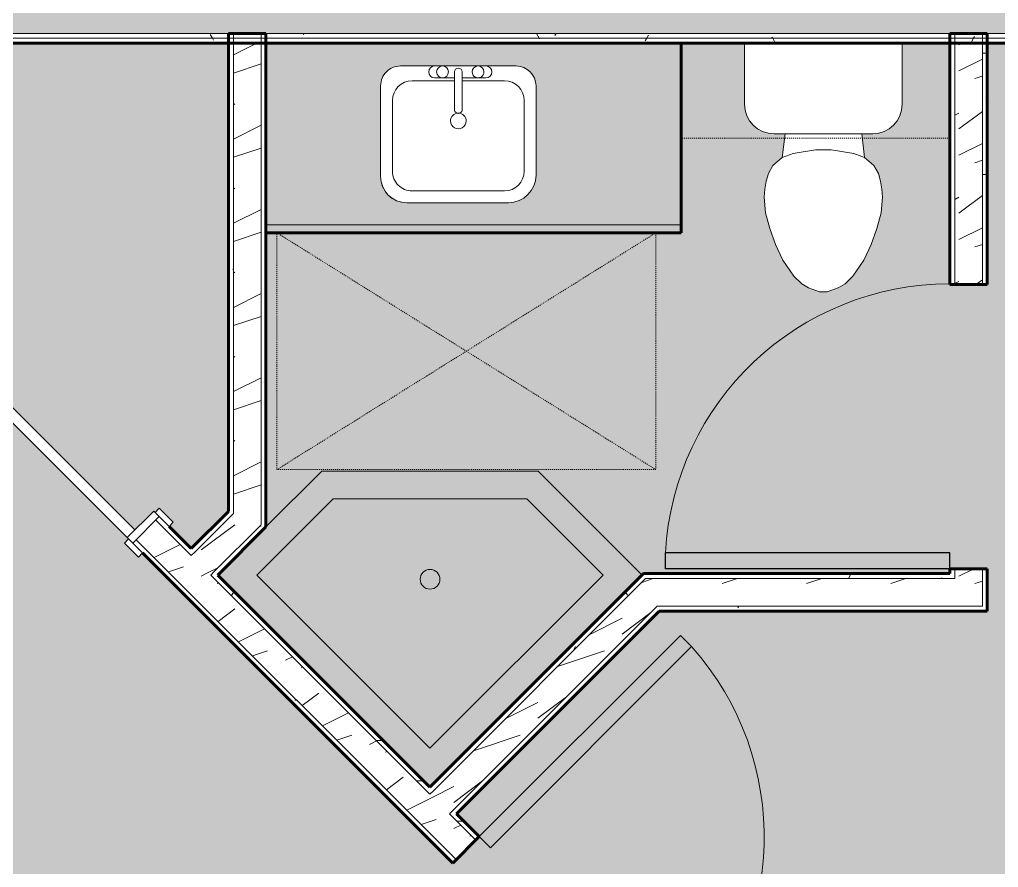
# Model space of a CAD drawing. Header units: inches. Extents: x -4105 to -1989, y 10980 to 12341.
# Drawn here: x -2390 to -2266.1, y 11575.6 to 11683 of the extents above; entities that cross this region are included whole.
import ezdxf

# ---------------------------------------------------------------- set-up
doc = ezdxf.new("R2010")
doc.units = ezdxf.units.IN
doc.header["$MEASUREMENT"] = 0
doc.linetypes.add('Dash', pattern=[0.25, 0.125, -0.125])
for name, color, linetype, lineweight in [('0-1', 7, 'Continuous', 5), ('0-2', 7, 'Continuous', 9), ('A-AREA-PATT-3', 9, 'Continuous', 9), ('A-DOOR-1', 7, 'Continuous', 9), ('A-DOOR-2', 50, 'Continuous', 30), ('A-DOOR-FRAM-1', 50, 'Continuous', 30), ('A-GENM-HDLN-1', 7, 'Dash', 9), ('A-WALL', 113, 'Continuous', 18), ('A-WALL-2', 250, 'Continuous', 60), ('A-WALL-3', 10, 'Continuous', 18), ('A-WALL-PATT-1', 7, 'Continuous', 9), ('A-WALL-PATT-2', 253, 'Continuous', 9), ('A-WALL-PATT-4', 111, 'Continuous', 9), ('I-WALL-2', 2, 'Continuous', 60), ('P-SANR-FIXT-2', 7, 'Continuous', 9), ('Q-CASE-1', 9, 'Continuous', 9), ('Q-CASE-2', 250, 'Continuous', 60), ('Q-CASE-3', 7, 'Continuous', 9), ('Q-CASE-HDLN-1', 7, 'Dash', 9)]:
    doc.layers.add(name, color=color, linetype=linetype, lineweight=lineweight)
pattern_1 = [(0, (0, 0), (20.48, 5.12), [0.845, -14.515, 0.845, -14.515, -81.92]), (0, (0, 0), (20.48, 5.12), [-30.72, 0.845, -29.875, 0.845, -14.515, -35.84]), (0, (0, 0), (20.48, 5.12), [-76.8, 0.845, -9.395, 0.845, -24.755]), (120, (7.68, 2.56), (-14.67405, 15.1762003), [0.845, -14.515, 0.845, -14.515, -81.92]), (120, (7.68, 2.56), (-14.67405, 15.1762003), [-30.72, 0.845, -29.875, 0.845, -14.515, -35.84]), (120, (7.68, 2.56), (-14.67405, 15.1762003), [-76.8, 0.845, -9.395, 0.845, -24.755]), (240, (10.24, 12.8), (-5.80595, -20.2962003), [0.845, -14.515, 0.845, -14.515, -81.92]), (240, (10.24, 12.8), (-5.80595, -20.2962003), [-30.72, 0.845, -29.875, 0.845, -14.515, -35.84]), (240, (10.24, 12.8), (-5.80595, -20.2962003), [-76.8, 0.845, -9.395, 0.845, -24.755])]
pattern_2 = [(216.87, (4.265, 10.662), (31.9871619, 21.32545714), [5.331, -47.981]), (206.565, (10.662, 7.464), (-10.662476, -10.6620098), [11.921, -11.921]), (198.435, (10.662, 2.132), (-21.32449365, -10.6625869), [6.744, -26.974])]

# ---------------------------------------------------------------- blocks, each defined once
blk = doc.blocks.new('Single-Flush - 36_ x 84_-1372824-ENLARGED FLOOR PLAN - 3RD FLOOR PLAN - EAST')
at = {"layer": 'A-DOOR-1'}
blk.add_arc((18, -2.38), 36.07, 180, 266.8211, dxfattribs=at)
at = {"layer": 'A-DOOR-2'}
for p, q in [((16, -2.38), (16, -38.39)), ((18, -2.38), (16, -2.38)), ((18, -2.38), (18, -38.39)), ((18, -38.39), (16, -38.39))]:
    blk.add_line(p, q, dxfattribs=at)
blk = doc.blocks.new('FOLDING_SLIDING CLOSET - 72_ x 80_-1372823-ENLARGED FLOOR PLAN - 3RD FLOOR PLAN - EAST')
at = {"layer": 'A-DOOR-1'}
for p, q in [((-36.25, 3), (-38.75, 3)), ((-38.75, 3), (-38.75, 2.25)), ((-36.25, 2.25), (-36.25, 3)), ((38.75, 3), (36.25, 3)), ((36.25, 3), (36.25, 2.25)), ((38.75, 2.25), (38.75, 3)), ((-38.75, 2.25), (-36.25, 2.25)), ((36.25, 2.25), (38.75, 2.25)), ((-36.25, -2.5), (-38.75, -2.5)), ((-38.75, -2.5), (-38.75, -3.25)), ((-38.75, -3.25), (-36.25, -3.25)), ((-36.25, -3.25), (-36.25, -2.5)), ((38.75, -2.5), (36.25, -2.5)), ((36.25, -2.5), (36.25, -3.25)), ((36.25, -3.25), (38.75, -3.25)), ((38.75, -3.25), (38.75, -2.5))]:
    blk.add_line(p, q, dxfattribs=at)
at = {"layer": 'A-DOOR-2'}
for p, q in [((1, 2.25), (-36, 2.25)), ((-36, 2.25), (-36, 0.87)), ((1, 0.87), (1, 2.25)), ((-36, 0.87), (1, 0.87)), ((36, 0.87), (-1, 0.87)), ((-1, 0.87), (-1, -0.5)), ((36, -0.5), (36, 0.87)), ((-1, -0.5), (36, -0.5))]:
    blk.add_line(p, q, dxfattribs=at)
at = {"layer": 'A-DOOR-FRAM-1'}
for p, q in [((-36, 2.25), (-37, 2.25)), ((-37, 2.25), (-37, -2.5)), ((-36, -2.5), (-36, 2.25)), ((36, 2.25), (36, -2.5)), ((37, 2.25), (36, 2.25)), ((37, -2.5), (37, 2.25)), ((-37, -2.5), (-36, -2.5)), ((36, -2.5), (37, -2.5))]:
    blk.add_line(p, q, dxfattribs=at)
blk = doc.blocks.new('M_Sink Vanity-Square - 500 x 440mm-1372835-ENLARGED FLOOR PLAN - 3RD FLOOR PLAN - EAST')
at = {"layer": 'P-SANR-FIXT-2'}
for p, q in [((-5.72, 10.23), (7.14, 10.23)), ((-5.72, 10.23), (7.14, 10.23)), ((-5.22, 8.73), (6.46, 8.73)), ((-9.22, -4.59), (-9.22, 6.73)), ((-9.22, -4.59), (-9.22, 6.73)), ((-7.72, -2.72), (-7.72, 6.23)), ((8.96, 6.23), (8.96, -2.72)), ((10.46, 6.91), (10.46, -4.59)), ((10.46, 6.91), (10.46, -4.59)), ((0.12, -6.33), (0.12, -1.59)), ((1.12, -6.33), (1.12, -1.59)), ((0.12, -5.22), (-5.22, -5.22)), ((-2.88, -5.59), (0.12, -5.59)), ((6.46, -5.22), (1.12, -5.22)), ((1.12, -5.59), (3.62, -5.59)), ((7.96, -7.09), (-6.72, -7.09)), ((7.96, -7.09), (-6.72, -7.09)), ((3.62, -7.09), (-2.88, -7.09))]:
    blk.add_line(p, q, dxfattribs=at)
for centre, radius, start, end in [((-5.72, 6.73), 3.5, 90, 180), ((-5.72, 6.73), 3.5, 90, 180), ((7.14, 6.91), 3.32, 0, 90), ((7.14, 6.91), 3.32, 360, 90), ((-5.22, 6.23), 2.5, 90, 180), ((6.46, 6.23), 2.5, 360, 90), ((0.62, -0.13), 1, 360, 180), ((0.62, -0.13), 1, 180, 0), ((0.62, -1.59), 0.5, 360, 180), ((-5.22, -2.72), 2.5, 180, 270), ((6.46, -2.72), 2.5, 270, 360), ((-6.72, -4.59), 2.5, 180, 270), ((-6.72, -4.59), 2.5, 180, 270), ((7.96, -4.59), 2.5, 270, 0), ((7.96, -4.59), 2.5, 270, 0), ((-2.88, -6.34), 0.75, 90, 270), ((-1.88, -6.34), 0.75, 360, 180), ((2.62, -6.34), 0.75, 0, 180), ((3.62, -6.34), 0.75, 270, 90), ((-1.88, -6.34), 0.75, 180, 0), ((0.62, -6.33), 0.5, 180, 0), ((2.62, -6.34), 0.75, 180, 0)]:
    blk.add_arc(centre, radius, start, end, dxfattribs=at)
blk = doc.blocks.new('OD_CW_Base Cabinet - OD_CW_Base Cabinet-1867076-ENLARGED FLOOR PLAN - 3RD FLOOR PLAN - EAST')
at = {"layer": 'Q-CASE-1'}
h = blk.add_hatch(color=256, dxfattribs=at)
h.paths.add_polyline_path([(0.74, 1), (53.33, 1), (53.33, 24), (0.74, 24), (0.74, 3.8)], flags=0)
h.paths.add_polyline_path([(31.44, 3.8), (18.57, 3.8), (17.71, 3.92), (16.91, 4.25), (16.22, 4.77), (15.7, 5.46), (15.37, 6.26), (15.25, 7.12), (15.25, 18.63), (15.34, 19.27), (15.59, 19.88), (15.98, 20.39), (16.5, 20.79), (17.11, 21.04), (17.75, 21.13), (32.44, 21.13), (33.08, 21.04), (33.69, 20.79), (34.2, 20.39), (34.6, 19.88), (34.85, 19.27), (34.94, 18.63), (34.94, 7.3), (34.82, 6.4), (34.47, 5.55), (33.91, 4.83), (33.19, 4.27), (32.34, 3.92)], flags=0)
blk.add_hatch(color=256, dxfattribs=at).paths.add_polyline_path([(53.33, 0), (53.33, 1), (0.74, 1), (0.74, 0)], flags=0)
at = {"layer": 'Q-CASE-2'}
for p, q in [((53.33, 0), (53.33, 24)), ((0.74, 0), (53.33, 0))]:
    blk.add_line(p, q, dxfattribs=at)
at = {"layer": 'Q-CASE-3'}
for p, q in [((53.33, 24), (53.33, 1)), ((0.74, 1), (53.33, 1)), ((53.33, 1), (0.74, 1)), ((53.33, 0), (0.74, 0)), ((53.33, 1), (53.33, 0))]:
    blk.add_line(p, q, dxfattribs=at)
blk = doc.blocks.new('Shower Base-Corner - 38_ x 38_-1684365-ENLARGED FLOOR PLAN - 3RD FLOOR PLAN - EAST')
at = {"layer": 'P-SANR-FIXT-2'}
for p, q in [((3.49, -3.49), (3.49, -34.51)), ((34.51, -3.49), (3.49, -3.49)), ((34.51, -17.18), (34.51, -3.49)), ((38, -18.63), (38, -8.63)), ((17.18, -34.51), (34.51, -17.18)), ((18.62, -38), (38, -18.63)), ((3.49, -34.51), (17.18, -34.51)), ((0, -38), (18.62, -38))]:
    blk.add_line(p, q, dxfattribs=at)
for start, end in [(360, 180), (180, 0)]:
    blk.add_arc((18.62, -18.63), 1.25, start, end, dxfattribs=at)
blk = doc.blocks.new('Toilet-Domestic-3D - Toilet-Domestic-3D-V24-ENLARGED FLOOR PLAN - 3RD FLOOR PLAN - EAST')
at = {"layer": 'P-SANR-FIXT-2'}
for p, q in [((-9.98, 11.75), (-9.98, 19.48)), ((9.98, 19.48), (9.98, 11.75)), ((6.25, 8.02), (-6.25, 8.02)), ((-4.86, 8.02), (-5.21, 5)), ((4.86, 8.02), (5.21, 5)), ((-5.21, 5), (-6.4, 4)), ((-3.84, 5.5), (-5.21, 5)), ((-1, 6), (-3.84, 5.5)), ((1, 6), (-1, 6)), ((3.84, 5.5), (1, 6)), ((5.21, 5), (3.84, 5.5)), ((6.4, 4), (5.21, 5)), ((-6.4, 4), (-6.97, 3)), ((6.97, 3), (6.4, 4)), ((-6.97, 3), (-7.24, 2)), ((7.24, 2), (6.97, 3)), ((-7.24, 2), (-7.41, 1)), ((7.41, 1), (7.24, 2)), ((-7.41, 1), (-7.5, 0)), ((7.5, 0), (7.41, 1)), ((-7.5, 0), (-7.33, -1.99)), ((7.33, -1.99), (7.5, 0)), ((-7.33, -1.99), (-6.79, -4)), ((6.79, -4), (7.33, -1.99)), ((-6.79, -4), (-6.06, -6)), ((6.06, -6), (6.79, -4)), ((-6.06, -6), (-5.13, -8)), ((5.13, -8), (6.06, -6)), ((-5.13, -8), (-3.74, -10)), ((3.74, -10), (5.13, -8)), ((-3.74, -10), (-2.74, -11)), ((-2.74, -11), (-1.87, -11.5)), ((1.87, -11.5), (2.74, -11)), ((2.74, -11), (3.74, -10)), ((-1.87, -11.5), (-0.5, -12)), ((-0.5, -12), (0.5, -12)), ((0.5, -12), (1.87, -11.5))]:
    blk.add_line(p, q, dxfattribs=at)
for centre, start, end in [((-6.25, 11.75), 180, 270), ((6.25, 11.75), 270, 360)]:
    blk.add_arc(centre, 3.73, start, end, dxfattribs=at)
blk = doc.blocks.new('OD_CW_Upper Cabinet - OD_CW_Upper Cabinet-1867077-ENLARGED FLOOR PLAN - 3RD FLOOR PLAN - EAST')
at = {"layer": 'Q-CASE-HDLN-1'}
for p, q in [((0.74, -24), (0.74, -12)), ((0.74, -12), (34.74, -12)), ((34.74, -12), (34.74, -24)), ((34.74, -24), (0.74, -24))]:
    blk.add_line(p, q, dxfattribs=at)
blk = doc.blocks.new('ADA Clearances - 30_x48_-V40-ENLARGED FLOOR PLAN - 3RD FLOOR PLAN - EAST')
at = {"layer": 'A-GENM-HDLN-1'}
for p, q in [((15, 24), (-15, -24)), ((-15, 24), (15, -24)), ((-15, -24), (-15, 24)), ((-15, 24), (15, 24)), ((15, -24), (-15, -24))]:
    blk.add_line(p, q, dxfattribs=at)
blk = doc.blocks.new('CTR - 1st Phase - Unit Layouts_rvt-1-ENLARGED FLOOR PLAN - 3RD FLOOR PLAN - EAST')
at = {"layer": 'A-WALL-PATT-1'}
h = blk.add_hatch(dxfattribs=at)
h.set_pattern_fill('FP_1', color=256, style=0, pattern_type=2)
h.set_pattern_definition(pattern_1)
h.paths.add_polyline_path([(-2267.79, 11509.65), (-2309.29, 11551.15), (-2309.73, 11550.71), (-2268.68, 11509.65), (-2268.05, 11509.65)], flags=0)
h.paths.add_polyline_path([(-2335.19, 11576.16), (-2334.75, 11576.61), (-2375.26, 11617.12), (-2375.7, 11616.68), (-2352.45, 11593.42)], flags=0)
h.paths.add_polyline_path([(-2428.03, 11669), (-2427.59, 11669.44), (-2437.79, 11679.61), (-2438.22, 11679.19), (-2428.47, 11669.44)], flags=0)
h.paths.add_polyline_path([(-2438.25, 11679.99), (-2438.13, 11679.99), (-2438.19, 11680.05)], flags=0)
h = blk.add_hatch(dxfattribs=at)
h.set_pattern_fill('FP_1', color=256, style=0, pattern_type=2)
h.set_pattern_definition(pattern_1)
h.paths.add_polyline_path([(-2266.97, 11513.77), (-2266.08, 11513.77), (-2300.36, 11548.05), (-2301.24, 11548.05), (-2271.92, 11518.72)], flags=0)
h.paths.add_polyline_path([(-2304.48, 11551.55), (-2303.86, 11551.55), (-2306.38, 11554.07), (-2306.82, 11553.62), (-2304.74, 11551.55)], flags=0)
h.paths.add_polyline_path([(-2332.27, 11579.08), (-2331.83, 11579.52), (-2335.15, 11582.85), (-2335.6, 11582.4), (-2334.75, 11581.56)], flags=0)
h.paths.add_polyline_path([(-2338.07, 11584.88), (-2337.63, 11585.32), (-2365.38, 11613.07), (-2365.83, 11612.63), (-2344.18, 11590.98)], flags=0)
h.paths.add_polyline_path([(-2368.3, 11615.11), (-2367.86, 11615.55), (-2372.34, 11620.03), (-2372.79, 11619.59), (-2368.74, 11615.55)], flags=0)
h.paths.add_polyline_path([(-2425.11, 11671.92), (-2424.67, 11672.36), (-2432.3, 11679.99), (-2433.18, 11679.99), (-2425.38, 11672.18)], flags=0)
h = blk.add_hatch(dxfattribs=at)
h.set_pattern_fill('FP_1', color=256, style=0, pattern_type=2)
h.set_pattern_definition(pattern_1)
h.paths.add_polyline_path([(-2363.59, 11620.7), (-2362.96, 11621.33), (-2362.96, 11679.99), (-2363.59, 11679.99), (-2363.59, 11624.83)], flags=0)
h = blk.add_hatch(dxfattribs=at)
h.set_pattern_fill('FP_1', color=256, style=0, pattern_type=2)
h.set_pattern_definition(pattern_1)
h.paths.add_polyline_path([(-2268.12, 11608.69), (-2267.5, 11608.69), (-2267.5, 11613.44), (-2268.12, 11613.44), (-2268.12, 11612.19)], flags=0)
h.paths.add_polyline_path([(-2267.5, 11649.44), (-2267.5, 11679.99), (-2268.12, 11679.99), (-2268.12, 11649.44), (-2267.64, 11649.44)], flags=0)
h = blk.add_hatch(dxfattribs=at)
h.set_pattern_fill('FP_1', color=256, style=0, pattern_type=2)
h.set_pattern_definition(pattern_1)
h.paths.add_polyline_path([(-2364.94, 11612.63), (-2358.84, 11618.73), (-2358.84, 11619.62), (-2365.38, 11613.07)], flags=0)
h = blk.add_hatch(dxfattribs=at)
h.set_pattern_fill('FP_1', color=256, style=0, pattern_type=2)
h.set_pattern_definition(pattern_1)
h.paths.add_polyline_path([(-2337.63, 11585.32), (-2310.13, 11612.82), (-2311.02, 11612.82), (-2338.07, 11585.76)], flags=0)
h = blk.add_hatch(dxfattribs=at)
h.set_pattern_fill('FP_1', color=256, style=0, pattern_type=2)
h.set_pattern_definition(pattern_1)
h.paths.add_polyline_path([(-2298.17, 11612.19), (-2271.62, 11612.19), (-2271.62, 11612.82), (-2310.13, 11612.82), (-2310.76, 11612.19), (-2304.92, 11612.19)], flags=0)
h = blk.add_hatch(dxfattribs=at)
h.set_pattern_fill('FP_1', color=256, style=0, pattern_type=2)
h.set_pattern_definition(pattern_1)
h.paths.add_polyline_path([(-2298.17, 11608.07), (-2267.5, 11608.07), (-2267.5, 11608.69), (-2308.42, 11608.69), (-2309.05, 11608.07), (-2304.92, 11608.07)], flags=0)
at = {"layer": 'A-WALL-PATT-2'}
h = blk.add_hatch(dxfattribs=at)
h.set_pattern_fill('FP_2', color=256, style=0, pattern_type=2)
h.set_pattern_definition(pattern_2)
h.paths.add_polyline_path([(-2267.79, 11513.15), (-2266.34, 11513.15), (-2306.82, 11553.62), (-2309.29, 11551.15), (-2271.29, 11513.15), (-2268.68, 11513.15)], flags=0)
h.paths.add_polyline_path([(-2334.75, 11576.61), (-2332.27, 11579.08), (-2372.79, 11619.59), (-2375.26, 11617.12), (-2351.19, 11593.05)], flags=0)
h.paths.add_polyline_path([(-2427.59, 11669.44), (-2425.11, 11671.92), (-2433.18, 11679.99), (-2437.2, 11679.99), (-2437.67, 11680.57), (-2438.19, 11680.05), (-2427.85, 11669.71)], flags=0)
h = blk.add_hatch(dxfattribs=at)
h.set_pattern_fill('FP_2', color=256, style=0, pattern_type=2)
h.set_pattern_definition(pattern_2)
h.paths.add_polyline_path([(-2362.96, 11620.44), (-2359.46, 11623.94), (-2359.46, 11679.99), (-2362.96, 11679.99), (-2362.96, 11620.7)], flags=0)
h = blk.add_hatch(dxfattribs=at)
h.set_pattern_fill('FP_2', color=256, style=0, pattern_type=2)
h.set_pattern_definition(pattern_2)
h.paths.add_polyline_path([(-2268.12, 11612.19), (-2268.12, 11613.44), (-2271.62, 11613.44), (-2271.62, 11612.19)], flags=0)
h.paths.add_polyline_path([(-2271.62, 11649.44), (-2268.12, 11649.44), (-2268.12, 11679.99), (-2271.62, 11679.99), (-2271.62, 11663.01)], flags=0)
h = blk.add_hatch(dxfattribs=at)
h.set_pattern_fill('FP_2', color=256, style=0, pattern_type=2)
h.set_pattern_definition(pattern_2)
h.paths.add_polyline_path([(-2365.83, 11612.63), (-2359.46, 11618.99), (-2359.46, 11623.94), (-2368.3, 11615.11), (-2366.27, 11613.07)], flags=0)
h = blk.add_hatch(dxfattribs=at)
h.set_pattern_fill('FP_2', color=256, style=0, pattern_type=2)
h.set_pattern_definition(pattern_2)
h.paths.add_polyline_path([(-2335.6, 11582.4), (-2305.81, 11612.19), (-2310.76, 11612.19), (-2338.07, 11584.88), (-2336.04, 11582.85)], flags=0)
h = blk.add_hatch(dxfattribs=at)
h.set_pattern_fill('FP_2', color=256, style=0, pattern_type=2)
h.set_pattern_definition(pattern_2)
h.paths.add_polyline_path([(-2298.17, 11608.69), (-2268.12, 11608.69), (-2268.12, 11612.19), (-2305.81, 11612.19), (-2309.31, 11608.69), (-2308.42, 11608.69)], flags=0)
at = {"layer": 'A-WALL-2'}
for p, q in [((-2363.59, 11681.24), (-2363.59, 11620.7)), ((-2358.84, 11681.24), (-2363.59, 11681.24)), ((-2358.84, 11625.45), (-2358.84, 11681.24)), ((-2272.25, 11681.24), (-2272.25, 11649.44)), ((-2267.5, 11681.24), (-2272.25, 11681.24)), ((-2267.5, 11649.44), (-2267.5, 11681.24)), ((-2272.25, 11649.44), (-2267.5, 11649.44)), ((-2358.84, 11619.62), (-2358.84, 11625.45)), ((-2363.59, 11620.7), (-2368.3, 11615.99)), ((-2368.3, 11615.99), (-2371.11, 11618.8)), ((-2364.94, 11612.63), (-2358.84, 11618.73)), ((-2358.84, 11618.73), (-2358.84, 11619.62)), ((-2374.47, 11615.44), (-2335.19, 11576.16)), ((-2338.07, 11585.76), (-2364.94, 11612.63)), ((-2311.02, 11612.82), (-2338.07, 11585.76)), ((-2310.13, 11612.82), (-2311.02, 11612.82)), ((-2304.3, 11612.82), (-2310.13, 11612.82)), ((-2272.25, 11612.82), (-2304.3, 11612.82)), ((-2272.25, 11613.44), (-2272.25, 11612.82)), ((-2267.5, 11613.44), (-2272.25, 11613.44)), ((-2267.5, 11612.82), (-2267.5, 11613.44)), ((-2267.5, 11608.69), (-2267.5, 11612.82)), ((-2267.5, 11608.07), (-2267.5, 11608.69)), ((-2334.71, 11582.4), (-2309.05, 11608.07)), ((-2309.05, 11608.07), (-2267.5, 11608.07)), ((-2331.83, 11579.52), (-2334.71, 11582.4)), ((-2335.19, 11576.16), (-2331.83, 11579.52))]:
    blk.add_line(p, q, dxfattribs=at)
at = {"layer": 'A-WALL-3'}
for p, q in [((-2362.96, 11621.33), (-2362.96, 11681.24)), ((-2359.46, 11624.83), (-2359.46, 11681.24)), ((-2271.62, 11649.44), (-2271.62, 11681.24)), ((-2268.12, 11649.44), (-2268.12, 11681.24)), ((-2359.46, 11624.83), (-2359.46, 11623.94)), ((-2359.46, 11623.94), (-2359.46, 11618.99)), ((-2362.96, 11621.33), (-2362.96, 11620.44)), ((-2367.86, 11615.55), (-2362.96, 11620.44)), ((-2368.3, 11615.11), (-2372.79, 11619.59)), ((-2365.38, 11613.07), (-2359.46, 11618.99)), ((-2334.75, 11576.61), (-2375.26, 11617.12)), ((-2367.86, 11615.55), (-2368.3, 11615.11)), ((-2365.38, 11613.07), (-2365.83, 11612.63)), ((-2338.07, 11584.88), (-2365.83, 11612.63)), ((-2271.62, 11612.82), (-2271.62, 11613.44)), ((-2271.62, 11612.82), (-2271.62, 11612.19)), ((-2268.12, 11612.82), (-2268.12, 11613.44)), ((-2268.12, 11612.82), (-2268.12, 11612.19)), ((-2310.76, 11612.19), (-2337.63, 11585.32)), ((-2310.76, 11612.19), (-2305.81, 11612.19)), ((-2305.81, 11612.19), (-2304.92, 11612.19)), ((-2271.62, 11612.19), (-2304.92, 11612.19)), ((-2268.12, 11612.19), (-2268.12, 11608.69)), ((-2309.31, 11608.69), (-2335.15, 11582.85)), ((-2309.31, 11608.69), (-2308.42, 11608.69)), ((-2268.12, 11608.69), (-2308.42, 11608.69)), ((-2337.63, 11585.32), (-2338.07, 11584.88)), ((-2335.15, 11582.85), (-2335.6, 11582.4)), ((-2332.27, 11579.08), (-2335.6, 11582.4))]:
    blk.add_line(p, q, dxfattribs=at)
at = {"layer": '0-2'}
for name, p in [('OD_CW_Base Cabinet - OD_CW_Base Cabinet-1867076-ENLARGED FLOOR PLAN - 3RD FLOOR PLAN - EAST', (-2359.58, 11655.99)), ('Toilet-Domestic-3D - Toilet-Domestic-3D-V24-ENLARGED FLOOR PLAN - 3RD FLOOR PLAN - EAST', (-2288.25, 11660.51))]:
    blk.add_blockref(name, p, dxfattribs=at)
for name, p, rotation in [('OD_CW_Upper Cabinet - OD_CW_Upper Cabinet-1867077-ENLARGED FLOOR PLAN - 3RD FLOOR PLAN - EAST', (-2271.51, 11655.99), 180), ('M_Sink Vanity-Square - 500 x 440mm-1372835-ENLARGED FLOOR PLAN - 3RD FLOOR PLAN - EAST', (-2333.86, 11670.02), 180), ('FOLDING_SLIDING CLOSET - 72_ x 80_-1372823-ENLARGED FLOOR PLAN - 3RD FLOOR PLAN - EAST', (-2400.28, 11644.43), 134.9999999998366), ('ADA Clearances - 30_x48_-V40-ENLARGED FLOOR PLAN - 3RD FLOOR PLAN - EAST', (-2333.46, 11640.99), 89.99999999997269), ('Single-Flush - 36_ x 84_-1372824-ENLARGED FLOOR PLAN - 3RD FLOOR PLAN - EAST', (-2269.87, 11631.44), 269.9999999998536), ('Shower Base-Corner - 38_ x 38_-1684365-ENLARGED FLOOR PLAN - 3RD FLOOR PLAN - EAST', (-2338.07, 11585.76), 134.9999999999945), ('Single-Flush - 36_ x 84_-1372824-ENLARGED FLOOR PLAN - 3RD FLOOR PLAN - EAST', (-2320.78, 11565.11), 134.9999999998366)]:
    blk.add_blockref(name, p, dxfattribs=dict(at, rotation=rotation))

msp = doc.modelspace()

# ---------------------------------------------------------------- hatches: boundary and pattern name
at = {"layer": 'A-AREA-PATT-3'}
h = msp.add_hatch(color=256, dxfattribs=at)
h.paths.add_polyline_path([(-2476.5133, 11642.3053), (-2475.2759, 11643.5428), (-2449.82, 11618.0869), (-2451.0574, 11616.8495), (-2475.0991, 11640.8911)], flags=0)
h.paths.add_polyline_path([(-2484.1362, 11256.2644), (-2394.1237, 11256.2644), (-2394.1237, 11391.0144), (-2389.3737, 11391.0144), (-2389.3737, 11256.2644), (-2297.0737, 11256.2644), (-2297.0737, 11394.6489), (-2292.3237, 11394.6489), (-2292.3237, 11256.2644), (-2076.7987, 11256.2644), (-2076.7987, 11485.0239), (-2203.0257, 11485.0239), (-2203.0257, 11477.0239), (-2238.7757, 11477.0239), (-2238.7757, 11485.0239), (-2243.5257, 11485.0239), (-2243.5257, 11509.0239), (-2268.0509, 11509.0239), (-2309.7346, 11550.7076), (-2306.3759, 11554.0664), (-2304.4834, 11552.1739), (-2288.0746, 11552.1739), (-2288.0746, 11552.9239), (-2285.5746, 11552.9239), (-2285.5746, 11552.1739), (-2248.3246, 11552.1739), (-2248.3246, 11550.7989), (-2213.3246, 11550.7989), (-2213.3246, 11552.1739), (-2213.0746, 11552.1739), (-2213.0746, 11552.9239), (-2208.0746, 11552.9239), (-2208.0746, 11552.1739), (-2207.8246, 11552.1739), (-2207.8246, 11550.7989), (-2172.8246, 11550.7989), (-2172.8246, 11552.1739), (-2135.5746, 11552.1739), (-2135.5746, 11552.9239), (-2133.0746, 11552.9239), (-2133.0746, 11552.1739), (-2076.7987, 11552.1739), (-2076.7987, 11679.9894), (-2267.4966, 11679.9894), (-2267.4966, 11649.4428), (-2272.2466, 11649.4428), (-2272.2466, 11679.9894), (-2278.2703, 11679.9894), (-2278.2703, 11672.2632), (-2278.3973, 11671.2988), (-2278.7695, 11670.4001), (-2279.3617, 11669.6283), (-2280.1334, 11669.0362), (-2281.0321, 11668.6639), (-2282.0729, 11668.537), (-2283.3849, 11668.537), (-2283.0372, 11665.5132), (-2281.8454, 11664.5132), (-2281.2787, 11663.5132), (-2281.0107, 11662.5132), (-2280.8337, 11661.5094), (-2280.7466, 11660.5132), (-2280.9209, 11658.5208), (-2281.4588, 11656.5132), (-2282.1867, 11654.5132), (-2283.1194, 11652.5132), (-2284.5068, 11650.5132), (-2285.5068, 11649.5132), (-2286.3728, 11649.0132), (-2287.7466, 11648.5132), (-2288.7466, 11648.5132), (-2290.1203, 11649.0132), (-2290.9863, 11649.5132), (-2291.9863, 11650.5132), (-2293.3737, 11652.5132), (-2294.3064, 11654.5132), (-2295.0343, 11656.5132), (-2295.5722, 11658.5208), (-2295.7466, 11660.5132), (-2295.6594, 11661.5094), (-2295.4824, 11662.5132), (-2295.2144, 11663.5132), (-2294.6477, 11664.5132), (-2293.4559, 11665.5132), (-2293.1082, 11668.537), (-2294.4966, 11668.537), (-2295.461, 11668.6639), (-2296.3597, 11669.0362), (-2297.1314, 11669.6283), (-2297.7236, 11670.4001), (-2298.0958, 11671.2988), (-2298.2228, 11672.2632), (-2298.2228, 11679.9894), (-2306.2466, 11679.9894), (-2306.2466, 11655.9894), (-2358.8391, 11655.9894), (-2358.8391, 11618.7345), (-2364.9415, 11612.632), (-2338.0715, 11585.762), (-2311.0157, 11612.8178), (-2272.2466, 11612.8178), (-2272.2466, 11613.4428), (-2267.4966, 11613.4428), (-2267.4966, 11608.0678), (-2309.0482, 11608.0678), (-2334.7127, 11582.4032), (-2331.8317, 11579.5222), (-2335.1905, 11576.1635), (-2374.4656, 11615.4386), (-2374.9959, 11614.9083), (-2376.7637, 11616.676), (-2376.2334, 11617.2064), (-2402.5731, 11643.5461), (-2401.6008, 11644.5184), (-2426.3496, 11669.2671), (-2427.3218, 11668.2948), (-2427.4986, 11668.4716), (-2428.0289, 11667.9413), (-2429.7967, 11669.709), (-2429.2664, 11670.2394), (-2438.2157, 11679.1887), (-2448.9361, 11668.4683), (-2449.6432, 11669.1754), (-2451.0574, 11667.7612), (-2452.4275, 11669.1312), (-2452.8694, 11668.6893), (-2452.9136, 11668.7334), (-2477.4856, 11644.1615), (-2477.4414, 11644.1173), (-2477.8833, 11643.6754), (-2476.5133, 11642.3053), (-2477.9275, 11640.8911), (-2477.2204, 11640.184), (-2477.2834, 11640.121), (-2437.6738, 11600.5114), (-2441.0325, 11597.1527), (-2480.6421, 11636.7623), (-2489.8409, 11627.5636), (-2489.8409, 11625.6723), (-2494.5909, 11625.6723), (-2494.5909, 11631.7451), (-2506.4602, 11643.6144), (-2510.1237, 11643.6144), (-2510.1237, 11601.0473), (-2494.5909, 11601.0473), (-2494.5909, 11605.6723), (-2489.8409, 11605.6723), (-2489.8409, 11596.2973), (-2510.1237, 11596.2973), (-2510.1237, 11590.2735), (-2502.6975, 11590.2735), (-2501.7331, 11590.1465), (-2500.8344, 11589.7743), (-2500.0627, 11589.1821), (-2499.4705, 11588.4104), (-2499.0983, 11587.5117), (-2498.9713, 11586.471), (-2498.9713, 11585.1589), (-2495.9475, 11585.5067), (-2494.9475, 11586.6984), (-2493.9475, 11587.2652), (-2492.7879, 11587.5613), (-2491.9437, 11587.7101), (-2490.9475, 11587.7973), (-2488.9551, 11587.623), (-2486.9475, 11587.085), (-2484.9475, 11586.3571), (-2482.9475, 11585.4245), (-2480.9475, 11584.037), (-2479.9475, 11583.037), (-2479.4475, 11582.171), (-2478.9475, 11580.7973), (-2478.9475, 11579.7973), (-2479.4475, 11578.4235), (-2479.9475, 11577.5575), (-2481.062, 11576.4781), (-2482.9475, 11575.1701), (-2484.9475, 11574.2375), (-2486.9475, 11573.5095), (-2488.9551, 11572.9716), (-2490.9475, 11572.7973), (-2491.9437, 11572.8844), (-2492.9475, 11573.0614), (-2493.9475, 11573.3294), (-2494.9475, 11573.8961), (-2495.9475, 11575.0879), (-2498.9713, 11575.4356), (-2498.9713, 11574.0473), (-2499.0983, 11573.0829), (-2499.4705, 11572.1842), (-2500.0627, 11571.4124), (-2500.8344, 11570.8203), (-2501.7331, 11570.448), (-2502.6975, 11570.3211), (-2510.1237, 11570.3211), (-2510.1237, 11562.2973), (-2486.1237, 11562.2973), (-2486.1237, 11471.0239), (-2450.1237, 11471.0239), (-2450.1237, 11477.716), (-2449.2487, 11477.716), (-2449.2487, 11441.716), (-2446.2487, 11441.716), (-2446.2487, 11477.716), (-2445.3737, 11477.716), (-2445.3737, 11441.0239), (-2442.3737, 11441.0239), (-2442.3737, 11436.2739), (-2510.1237, 11436.2739), (-2510.1237, 11373.0507), (-2430.1237, 11373.0507), (-2430.1237, 11295.0507), (-2510.1237, 11295.0507), (-2510.1237, 11256.2644), (-2490.1251, 11256.2644)], flags=0)
h.paths.add_polyline_path([(-2132.8708, 11257.2644), (-2204.8708, 11257.2644), (-2204.8708, 11273.3894), (-2204.2103, 11273.3894), (-2204.1835, 11273.4205), (-2203.7211, 11273.4205), (-2203.7211, 11273.3894), (-2188.5281, 11273.3894), (-2188.5281, 11273.4212), (-2187.5337, 11273.4212), (-2187.5337, 11273.3894), (-2186.8708, 11273.3894), (-2186.8708, 11269.3894), (-2150.8708, 11269.3894), (-2150.8708, 11273.3894), (-2150.2079, 11273.3894), (-2150.2079, 11273.4212), (-2149.2134, 11273.4205), (-2149.2134, 11273.3894), (-2134.0204, 11273.3894), (-2134.0204, 11273.4205), (-2133.5313, 11273.4205), (-2133.5313, 11273.3894), (-2132.8708, 11273.3894), (-2132.8708, 11257.3894)], flags=0)
h.paths.add_polyline_path([(-2082.3605, 11270.3394), (-2113.3605, 11270.3394), (-2113.3605, 11276.3394), (-2114.3605, 11276.3394), (-2114.3605, 11312.3394), (-2113.3605, 11312.3394), (-2113.3605, 11318.3394), (-2078.3605, 11318.3394), (-2078.3605, 11270.3394)], flags=0)
h.paths.add_polyline_path([(-2252.3605, 11270.3394), (-2252.3605, 11318.3394), (-2217.3605, 11318.3394), (-2217.3605, 11312.3394), (-2216.3605, 11312.3394), (-2216.3605, 11276.3394), (-2217.3605, 11276.3394), (-2217.3605, 11270.3394), (-2248.3605, 11270.3394)], flags=0)
h.paths.add_polyline_path([(-2509.6237, 11274.0507), (-2509.6237, 11292.0507), (-2491.6237, 11292.0507), (-2491.6237, 11274.0507)], flags=0)
h.paths.add_polyline_path([(-2143.2969, 11321.6644), (-2201.3605, 11321.6644), (-2201.3605, 11322.6644), (-2207.3605, 11322.6644), (-2207.3605, 11357.6644), (-2123.3605, 11357.6644), (-2123.3605, 11322.6644), (-2129.3605, 11322.6644), (-2129.3605, 11321.6644)], flags=0)
h.paths.add_polyline_path([(-2505.6035, 11375.9826), (-2509.6237, 11375.9826), (-2509.6237, 11393.9826), (-2491.6237, 11393.9826), (-2491.6237, 11375.9826)], flags=0)
h.paths.add_polyline_path([(-2145.2217, 11392.2484), (-2145.7217, 11392.2484), (-2145.7217, 11401.0239), (-2157.2217, 11401.0239), (-2157.2217, 11392.2484), (-2173.7217, 11392.2484), (-2173.7217, 11401.0239), (-2188.4442, 11401.0239), (-2188.4442, 11392.2484), (-2204.9442, 11392.2484), (-2204.9442, 11401.0239), (-2216.4442, 11401.0239), (-2216.4442, 11392.2484), (-2232.9442, 11392.2484), (-2232.9442, 11401.0239), (-2250.3342, 11401.0239), (-2250.3342, 11437.0239), (-2172.2486, 11437.0239), (-2172.2266, 11439.2553), (-2172.191, 11439.3412), (-2172.0518, 11439.3989), (-2171.1557, 11439.42), (-2171.1557, 11439.6489), (-2168.5325, 11439.6489), (-2168.5325, 11439.8989), (-2167.942, 11439.8989), (-2167.942, 11439.6489), (-2167.3514, 11439.6489), (-2167.3514, 11439.8989), (-2166.7609, 11439.8989), (-2166.7609, 11439.6489), (-2166.1703, 11439.6489), (-2166.1703, 11439.8989), (-2165.5798, 11439.8989), (-2165.5798, 11439.6489), (-2164.9892, 11439.6489), (-2164.9892, 11439.8989), (-2164.3986, 11439.8989), (-2164.3986, 11439.6489), (-2155.0412, 11439.6489), (-2155.0412, 11439.8989), (-2153.0727, 11439.8989), (-2153.0727, 11439.6489), (-2149.3416, 11439.6489), (-2149.3416, 11439.3989), (-2148.3945, 11439.3922), (-2148.3063, 11439.3412), (-2148.2486, 11439.202), (-2148.2486, 11437.0239), (-2112.7987, 11437.0239), (-2112.7987, 11401.0239), (-2129.2217, 11401.0239), (-2129.2217, 11392.2484), (-2144.7217, 11392.2484)], flags=0)
h.paths.add_polyline_path([(-2394.1237, 11427.0144), (-2394.1237, 11436.2739), (-2408.3737, 11436.2739), (-2408.3737, 11437.1489), (-2372.3737, 11437.1489), (-2372.3737, 11440.1489), (-2408.3737, 11440.1489), (-2408.3737, 11441.0239), (-2352.2987, 11441.0239), (-2352.2987, 11508.4189), (-2408.9475, 11565.0677), (-2445.3737, 11528.6415), (-2445.3737, 11511.716), (-2450.1237, 11511.716), (-2450.1237, 11530.609), (-2412.3063, 11568.4265), (-2415.5767, 11571.6968), (-2412.2179, 11575.0556), (-2342.0376, 11504.8753), (-2341.5072, 11505.4056), (-2339.7395, 11503.6378), (-2340.2698, 11503.1075), (-2318.1727, 11481.0104), (-2319.145, 11480.0381), (-2298.6389, 11459.532), (-2297.6666, 11460.5043), (-2297.4898, 11460.3275), (-2296.9595, 11460.8579), (-2295.1917, 11459.0901), (-2295.7221, 11458.5598), (-2292.3237, 11455.1614), (-2292.3237, 11430.6489), (-2297.0737, 11430.6489), (-2297.0737, 11436.2739), (-2389.3737, 11436.2739), (-2389.3737, 11427.0144), (-2393.4987, 11427.0144)], flags=0)
h.paths.add_polyline_path([(-2315.9619, 11441.0239), (-2297.0737, 11441.0239), (-2297.0737, 11453.1939), (-2299.0808, 11455.201), (-2299.6112, 11454.6707), (-2301.3789, 11456.4384), (-2300.8486, 11456.9688), (-2301.0254, 11457.1455), (-2299.6112, 11458.5598), (-2321.5315, 11480.4801), (-2320.5592, 11481.4523), (-2341.0653, 11501.9584), (-2343.4518, 11499.572), (-2343.6286, 11499.7487), (-2344.1589, 11499.2184), (-2345.9267, 11500.9862), (-2345.3963, 11501.5165), (-2347.5487, 11503.6378), (-2347.5487, 11441.0239), (-2344.7005, 11441.0239)], flags=0)
h.paths.add_polyline_path([(-2327.0228, 11442.5526), (-2344.7005, 11460.2303), (-2326.3157, 11478.6151), (-2308.6381, 11460.9374), (-2322.4266, 11447.1488)], flags=0)
h.paths.add_polyline_path([(-2203.0257, 11507.0239), (-2203.0257, 11509.0239), (-2238.7757, 11509.0239), (-2238.7757, 11507.0239), (-2237.101, 11507.0239)], flags=0)
h.paths.add_polyline_path([(-2072.9237, 11510.3769), (-2072.9237, 11548.4019), (-2076.1737, 11548.4019), (-2076.1737, 11547.4239), (-2103.9737, 11547.4239), (-2103.9737, 11513.7739), (-2076.1737, 11513.7739), (-2076.1737, 11510.3769)], flags=0)
h.paths.add_polyline_path([(-2114.9643, 11513.7739), (-2108.7237, 11513.7739), (-2108.7237, 11547.4239), (-2133.0746, 11547.4239), (-2133.0746, 11546.6739), (-2135.5746, 11546.6739), (-2135.5746, 11547.4239), (-2135.8246, 11547.4239), (-2135.8246, 11550.7989), (-2170.8246, 11550.7989), (-2170.8246, 11549.4239), (-2207.8246, 11549.4239), (-2207.8246, 11547.4239), (-2208.0746, 11547.4239), (-2208.0746, 11546.6739), (-2213.0746, 11546.6739), (-2213.0746, 11547.4239), (-2213.3246, 11547.4239), (-2213.3246, 11549.4239), (-2250.3246, 11549.4239), (-2250.3246, 11550.7989), (-2285.3246, 11550.7989), (-2285.3246, 11547.4239), (-2285.5746, 11547.4239), (-2285.5746, 11546.6739), (-2288.0746, 11546.6739), (-2288.0746, 11547.4239), (-2299.7334, 11547.4239), (-2266.0834, 11513.7739), (-2128.5962, 11513.7739)], flags=0)
h.paths.add_polyline_path([(-2076.1737, 11515.3894), (-2101.0487, 11515.3894), (-2101.0487, 11524.8894), (-2101.5487, 11524.8979), (-2101.5487, 11525.3894), (-2101.0487, 11525.3894), (-2101.0487, 11541.6394), (-2101.5487, 11541.6522), (-2101.5487, 11542.3894), (-2101.0487, 11542.3894), (-2101.0487, 11543.3894), (-2075.7987, 11543.3894), (-2075.7987, 11515.3894)], flags=0)
h.paths.add_polyline_path([(-2202.8601, 11599.7245), (-2202.8601, 11679.7245), (-2124.8601, 11679.7245), (-2124.8601, 11599.7245), (-2176.0327, 11599.7245)], flags=0)
h.paths.add_polyline_path([(-2368.3003, 11615.9908), (-2363.5891, 11620.702), (-2363.5891, 11679.9894), (-2432.2989, 11679.9894), (-2425.9076, 11673.5981), (-2425.3773, 11674.1285), (-2423.6095, 11672.3607), (-2424.1399, 11671.8304), (-2423.9631, 11671.6536), (-2425.3773, 11670.2394), (-2399.2143, 11644.0764), (-2400.1866, 11643.1041), (-2375.4379, 11618.3554), (-2373.0514, 11620.7419), (-2372.8746, 11620.5651), (-2372.3443, 11621.0954), (-2370.5765, 11619.3277), (-2371.1069, 11618.7974), (-2368.9855, 11616.676)], flags=0)
h.paths.add_polyline_path([(-2513.1237, 11649.6144), (-2508.2175, 11649.6144), (-2513.1237, 11654.5206)], flags=0)
h.paths.add_polyline_path([(-2121.8601, 11661.2245), (-2121.8601, 11679.2245), (-2103.8601, 11679.2245), (-2103.8601, 11661.2245)], flags=0)
h.paths.add_polyline_path([(-2205.7919, 11661.2245), (-2223.7919, 11661.2245), (-2223.7919, 11679.2245), (-2205.7919, 11679.2245)], flags=0)
at = {"layer": 'A-WALL-PATT-4'}
h = msp.add_hatch(dxfattribs=at)
h.set_pattern_fill('FP_4', color=256, style=0, pattern_type=2)
h.set_pattern_definition([(161.57, (0.32, 0.32), (-2.560496185, -0.000537386), [0, -18.214, 2.022, 0]), (18.43, (-0.32, 0.32), (-2.560496185, 0.000537386), [0, -18.214, 2.022, 0]), (108.43, (0.32, 0.32), (1.27922091, -6.400876726), [6.07, -14.166]), (71.57, (-0.32, 0.32), (1.27922091, 6.400876726), [6.07, -14.166])])
h.paths.add_polyline_path([(-2124.8601, 11681.2394), (-2076.1737, 11681.2394), (-2076.1737, 11684.7394), (-2441.9544, 11684.7394), (-2438.4544, 11681.2394), (-2176.0327, 11681.2394)], flags=0)
h = msp.add_hatch(dxfattribs=at)
h.set_pattern_fill('FP_1', color=256, style=0, pattern_type=2)
h.set_pattern_definition(pattern_1)
h.paths.add_polyline_path([(-2438.5578, 11680.6144), (-2076.1737, 11680.6144), (-2076.1737, 11681.2394), (-2437.9328, 11681.2394), (-2438.4544, 11680.7177)], flags=0)
h = msp.add_hatch(dxfattribs=at)
h.set_pattern_fill('FP_1', color=256, style=0, pattern_type=2)
h.set_pattern_definition(pattern_1)
h.paths.add_polyline_path([(-2359.2377, 11679.9894), (-2076.1737, 11679.9894), (-2076.1737, 11680.6144), (-2437.6739, 11680.6144), (-2438.2989, 11679.9894), (-2438.2547, 11679.9894), (-2437.6549, 11680.5892), (-2437.2044, 11679.9894), (-2399.2143, 11679.9894)], flags=0)

# ---------------------------------------------------------------- linework, layer by layer
at = {"layer": 'A-WALL'}
for p, q in [((-2076.1737, 11681.2394), (-2437.9328, 11681.2394)), ((-2076.1737, 11680.6144), (-2437.6739, 11680.6144))]:
    msp.add_line(p, q, dxfattribs=at)
at = {"layer": 'I-WALL-2'}
msp.add_line((-2437.415, 11679.9894), (-2076.1737, 11679.9894), dxfattribs=at)

# ---------------------------------------------------------------- block references
at = {"layer": '0-1'}
msp.add_blockref('CTR - 1st Phase - Unit Layouts_rvt-1-ENLARGED FLOOR PLAN - 3RD FLOOR PLAN - EAST', (0, 0), dxfattribs=at)

doc.saveas('drawing.dxf')
